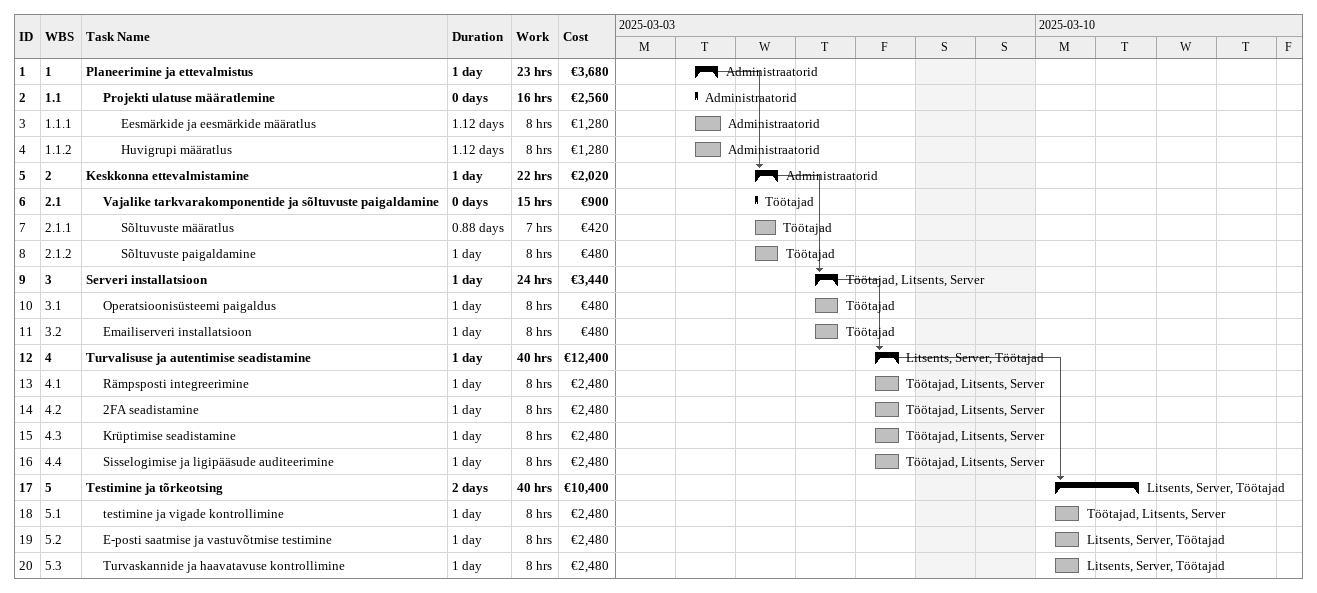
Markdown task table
| ID | WBS | Task | Duration | Start | Finish | Predecessors | Resources | Work (h) | Cost (€) |
|---|---|---|---|---|---|---|---|---|---|
| 1 | 1 | **Planeerimine ja ettevalmistus** | 1d | 2025-03-04 | 2025-03-04 |  | Administraatorid | 23 | 3680 |
| 2 | 1.1 | **Projekti ulatuse määratlemine** | 0d | 2025-03-04 | 2025-03-04 |  | Administraatorid | 16 | 2560 |
| 3 | 1.1.1 | Eesmärkide ja eesmärkide määratlus | 1.12d | 2025-03-04 | 2025-03-04 |  | Administraatorid | 8 | 1280 |
| 4 | 1.1.2 | Huvigrupi määratlus | 1.12d | 2025-03-04 | 2025-03-04 |  | Administraatorid | 8 | 1280 |
| 5 | 2 | **Keskkonna ettevalmistamine** | 1d | 2025-03-05 | 2025-03-05 | 1 | Administraatorid | 22 | 2020 |
| 6 | 2.1 | **Vajalike tarkvarakomponentide ja sõltuvuste paigaldamine** | 0d | 2025-03-05 | 2025-03-05 |  | Töötajad | 15 | 900 |
| 7 | 2.1.1 | Sõltuvuste määratlus | 0.88d | 2025-03-05 | 2025-03-05 |  | Töötajad | 7 | 420 |
| 8 | 2.1.2 | Sõltuvuste paigaldamine | 1d | 2025-03-05 | 2025-03-05 |  | Töötajad | 8 | 480 |
| 9 | 3 | **Serveri installatsioon** | 1d | 2025-03-06 | 2025-03-06 | 5 | Töötajad, Litsents, Server | 24 | 3440 |
| 10 | 3.1 | Operatsioonisüsteemi paigaldus | 1d | 2025-03-06 | 2025-03-06 |  | Töötajad | 8 | 480 |
| 11 | 3.2 | Emailiserveri installatsioon | 1d | 2025-03-06 | 2025-03-06 |  | Töötajad | 8 | 480 |
| 12 | 4 | **Turvalisuse ja autentimise seadistamine** | 1d | 2025-03-07 | 2025-03-07 | 9 | Litsents, Server, Töötajad | 40 | 12400 |
| 13 | 4.1 | Rämpsposti integreerimine | 1d | 2025-03-07 | 2025-03-07 |  | Töötajad, Litsents, Server | 8 | 2480 |
| 14 | 4.2 | 2FA seadistamine | 1d | 2025-03-07 | 2025-03-07 |  | Töötajad, Litsents, Server | 8 | 2480 |
| 15 | 4.3 | Krüptimise seadistamine | 1d | 2025-03-07 | 2025-03-07 |  | Töötajad, Litsents, Server | 8 | 2480 |
| 16 | 4.4 | Sisselogimise ja ligipääsude auditeerimine | 1d | 2025-03-07 | 2025-03-07 |  | Töötajad, Litsents, Server | 8 | 2480 |
| 17 | 5 | **Testimine ja tõrkeotsing** | 2d | 2025-03-10 | 2025-03-11 | 12 | Litsents, Server, Töötajad | 40 | 10400 |
| 18 | 5.1 | testimine ja vigade kontrollimine | 1d | 2025-03-10 | 2025-03-10 |  | Töötajad, Litsents, Server | 8 | 2480 |
| 19 | 5.2 | E-posti saatmise ja vastuvõtmise testimine | 1d | 2025-03-10 | 2025-03-10 |  | Litsents, Server, Töötajad | 8 | 2480 |
| 20 | 5.3 | Turvaskannide ja haavatavuse kontrollimine | 1d | 2025-03-10 | 2025-03-10 |  | Litsents, Server, Töötajad | 8 | 2480 |
